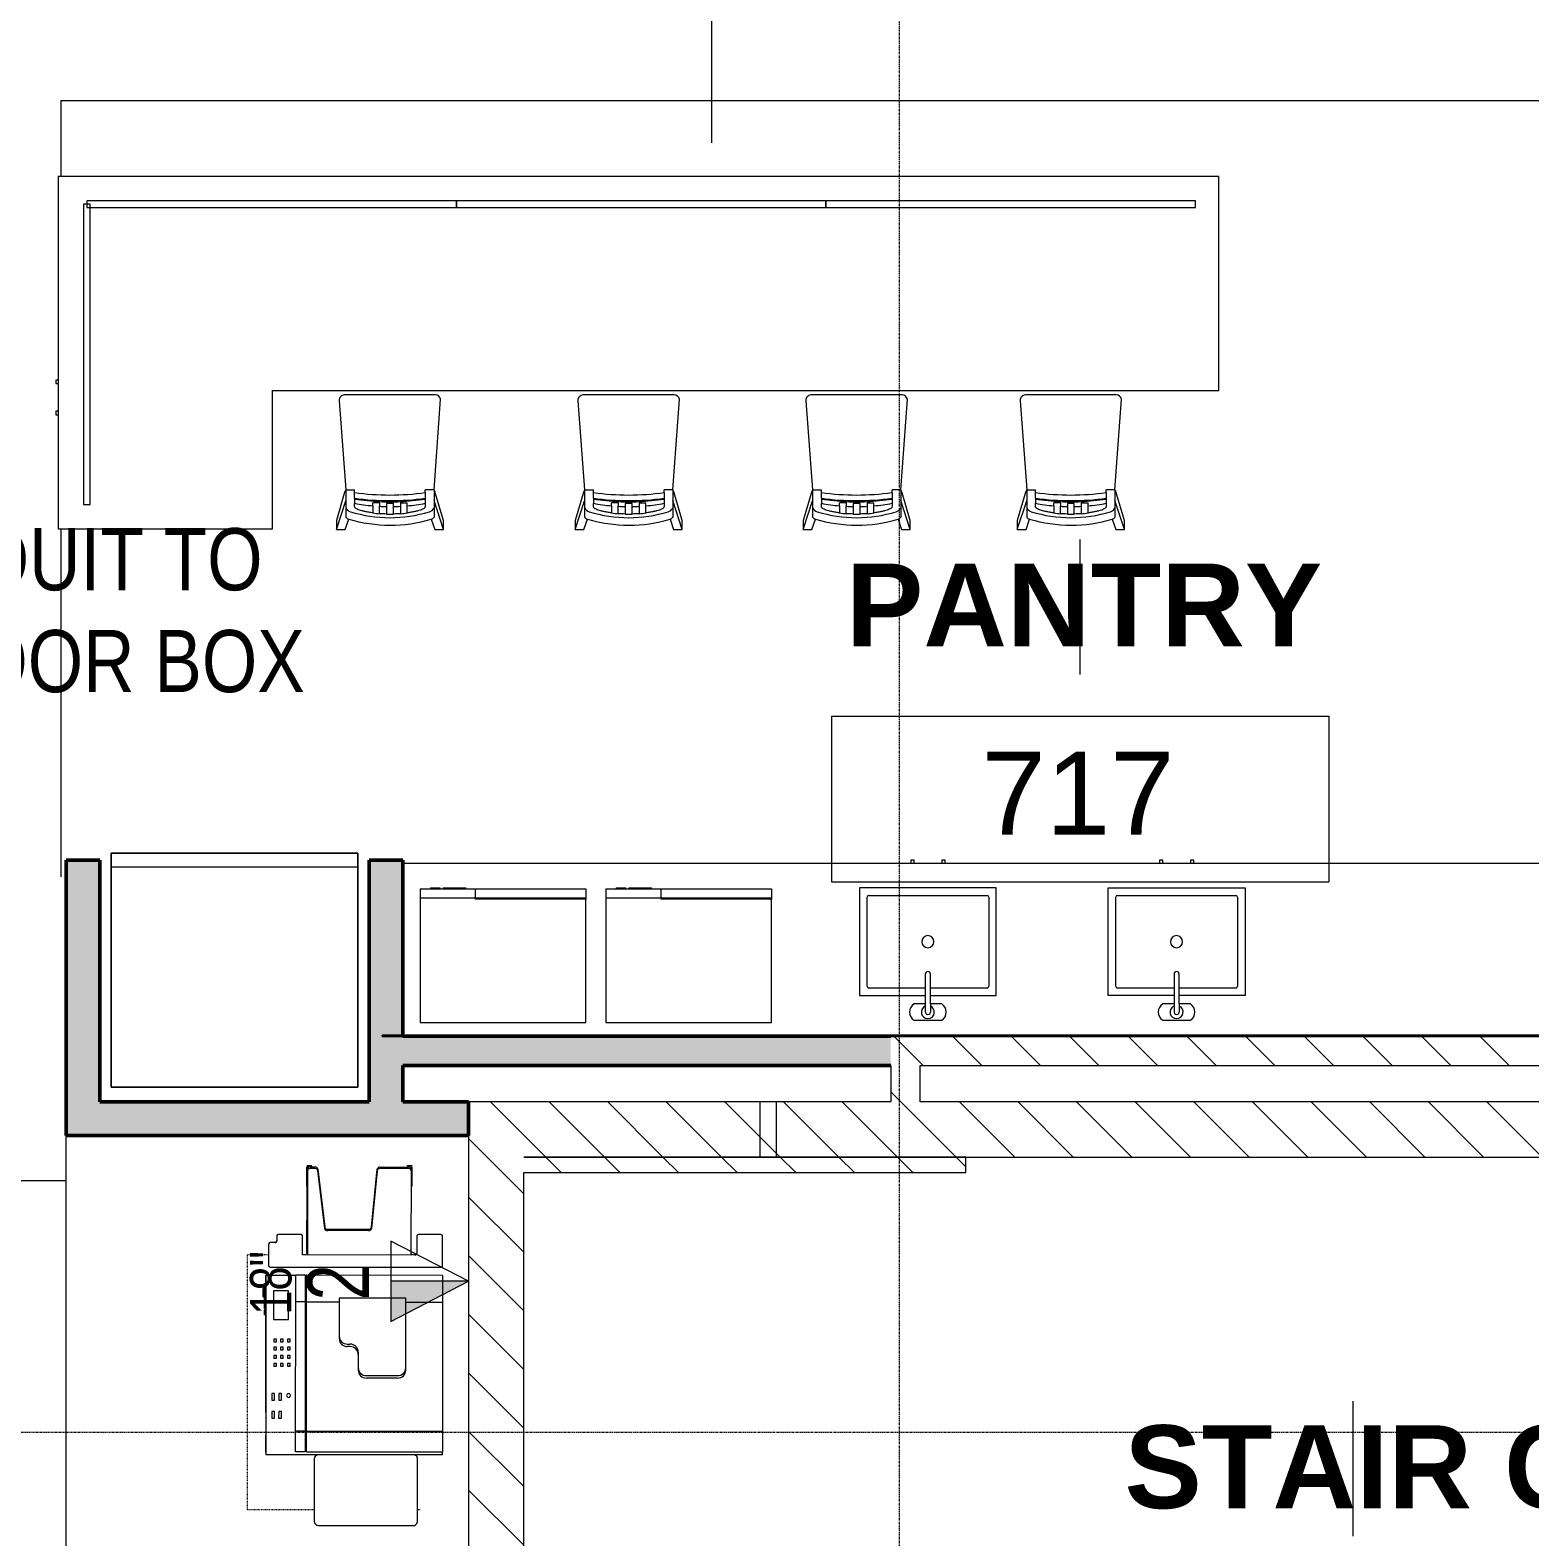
# Model space of a CAD drawing. Header units: inches. Extents: x -1106 to 1409, y -1111 to 918.
# Drawn here: x -216.2 to 0.9, y -244.4 to -26.2 of the extents above; entities that cross this region are included whole.
import ezdxf

# ---------------------------------------------------------------- set-up
doc = ezdxf.new("R2010")
doc.units = ezdxf.units.IN
doc.header["$MEASUREMENT"] = 0
for name, pattern in [('Grid Line 1_4_', [0.4375, 0.25, -0.0625, 0.0625, -0.0625]), ('Overhead 1_16_', [0.101562, 0.0625, -0.039062]), ('Overhead 1_16__2_', [0.101562, 0.0625, -0.039062])]:
    doc.linetypes.add(name, pattern=pattern)
for name, color, linetype, lineweight in [('A-ANNO-NOTE', 131, 'Continuous', 9), ('A-AREA', 32, 'Continuous', 9), ('A-AREA-IDEN', 2, 'Continuous', 9), ('A-FLOR-OVHD', 1, 'Overhead 1_16__2_', 9), ('A-GLAZ-CURT', 52, 'Continuous', 9), ('A-WALL', 113, 'Continuous', 13), ('A-WALL-PATT', 111, 'Continuous', 13), ('G-ANNO-TEXT', 231, 'Continuous', 9), ('I-FURN', 30, 'Continuous', 9), ('I-WALL', 2, 'Continuous', 13), ('P-SANR-FIXT', 6, 'Continuous', 9), ('Q-CASE', 31, 'Continuous', 9), ('Q-SPCQ', 91, 'Continuous', 13), ('S-GRID', 1, 'Continuous', 9)]:
    doc.layers.add(name, color=color, linetype=linetype, lineweight=lineweight)
doc.styles.add('Arial Narrow', font='ARIALN.TTF', dxfattribs={"height": 9})
doc.styles.add('Arial_1', font='arial.ttf', dxfattribs={"width": 0.75, "height": 9})
doc.styles.add('Arial_2', font='arial.ttf', dxfattribs={"width": 0.75, "height": 6})
doc.styles.add('Arial_3', font='arial.ttf', dxfattribs={"height": 12})
doc.styles.add('Arial_B', font='arialbd.ttf', dxfattribs={"height": 12})
pattern_1 = [(135, (0, 0), (-4.24264, -4.24264), [])]

# ---------------------------------------------------------------- blocks, each defined once
blk = doc.blocks.new('Refrigerator-Side-by-Side-with_Ice_and_Water_Dispenser - 36_-1508285-7TH FLOOR TELECOM UNDERFLOOR ROUTING PLAN')
at = {"layer": 'Q-SPCQ', "lineweight": 9}
for p, q in [((17.875, -2), (-17.875, -2)), ((-17.875, -2), (-17.875, -35.875)), ((-17.875, -2), (17.875, -2)), ((-17.875, -35.875), (-17.875, -2)), ((17.875, -35.875), (17.875, -2)), ((17.875, -2), (17.875, -35.875)), ((-17.875, -33.875), (17.875, -33.875)), ((-17.875, -35.875), (17.875, -35.875)), ((17.875, -35.875), (-17.875, -35.875))]:
    blk.add_line(p, q, dxfattribs=at)
blk = doc.blocks.new('1236 - Counter Top-L Shaped - 31_ Depth - ADA-3136593-7TH FLOOR TELECOM UNDERFLOOR ROUTING PLAN')
at = {"layer": 'Q-CASE'}
for p, q in [((-16.26, 168), (-47.26, 168)), ((-47.26, 168), (-47.26, 0)), ((-16.26, 31), (-16.26, 168)), ((3.74, 31), (-16.26, 31)), ((3.74, 0), (3.74, 31)), ((-47.26, 0), (3.74, 0))]:
    blk.add_line(p, q, dxfattribs=at)
blk = doc.blocks.new('System Panel - Glazed Centered-4346190-7TH FLOOR TELECOM UNDERFLOOR ROUTING PLAN')
at = {"layer": 'A-GLAZ-CURT', "color": 253, "lineweight": 13}
for p, q in [((26.75, 0.5), (-26.75, 0.5)), ((-26.75, 0.5), (-26.75, -0.5)), ((26.75, -0.5), (26.75, 0.5)), ((-26.75, -0.5), (26.75, -0.5))]:
    blk.add_line(p, q, dxfattribs=at)
blk = doc.blocks.new('System Panel - Glazed Centered-4615624-7TH FLOOR TELECOM UNDERFLOOR ROUTING PLAN')
at = {"layer": 'A-GLAZ-CURT', "color": 253, "lineweight": 13}
for p, q in [((21.75, 0.5), (-21.75, 0.5)), ((-21.75, 0.5), (-21.75, -0.5)), ((21.75, -0.5), (21.75, 0.5)), ((-21.75, -0.5), (21.75, -0.5))]:
    blk.add_line(p, q, dxfattribs=at)
blk = doc.blocks.new('112 - 3_-0_ New-1711574-7TH FLOOR TELECOM UNDERFLOOR ROUTING PLAN')
at = {"layer": 'Q-CASE', "color": 53}
for p, q in [((-1.76, -25.12), (-1.76, -25.5)), ((-1.76, -25.5), (-1.27, -25.5)), ((-1.27, -25.5), (-1.27, -25.12)), ((2.74, -25.12), (2.74, -25.5)), ((2.74, -25.5), (3.23, -25.5)), ((3.23, -25.5), (3.23, -25.12))]:
    blk.add_line(p, q, dxfattribs=at)
blk = doc.blocks.new('156 - 3_-0_ Base Cabinet _ Sink-1764938-7TH FLOOR TELECOM UNDERFLOOR ROUTING PLAN')
at = {"layer": 'Q-CASE', "color": 53}
for p, q in [((-1.76, -25), (-1.76, -25.5)), ((-1.76, -25.5), (-1.27, -25.5)), ((-1.27, -25.5), (-1.27, -25)), ((2.74, -25), (2.74, -25.5)), ((2.74, -25.5), (3.23, -25.5)), ((3.23, -25.5), (3.23, -25))]:
    blk.add_line(p, q, dxfattribs=at)
blk = doc.blocks.new('Sink-Under_Counter-Kohler-2882 - White-1766171-7TH FLOOR TELECOM UNDERFLOOR ROUTING PLAN')
at = {"layer": 'P-SANR-FIXT', "color": 53}
for p, q in [((-9.9065, -7.8125), (-9.9065, 7.8125)), ((-9.9065, 7.8125), (9.9065, 7.8125)), ((9.9065, 7.8125), (9.9065, -7.8125)), ((-0.3675, -7.8125), (-9.9065, -7.8125)), ((9.9065, -7.8125), (0.3675, -7.8125))]:
    blk.add_line(p, q, dxfattribs=at)
for start, end in [(360, 180), (180, 360)]:
    blk.add_arc((0, 0), 0.875, start, end, dxfattribs=at)
blk = doc.blocks.new('Sink-Under_Counter-Kohler-2882 - White-1768471-7TH FLOOR TELECOM UNDERFLOOR ROUTING PLAN')
at = {"layer": 'P-SANR-FIXT', "color": 53}
for p, q in [((-0.3675, 7.8125), (-9.9065, 7.8125)), ((-9.9065, 7.8125), (-9.9065, -7.8125)), ((9.9065, 7.8125), (0.3675, 7.8125)), ((9.9065, -7.8125), (9.9065, 7.8125)), ((-9.9065, -7.8125), (9.9065, -7.8125))]:
    blk.add_line(p, q, dxfattribs=at)
for start, end in [(0, 180), (180, 0)]:
    blk.add_arc((0, 0), 0.875, start, end, dxfattribs=at)
blk = doc.blocks.new('156 - 3_-0_ Base Cabinet _ Sink-3531229-7TH FLOOR TELECOM UNDERFLOOR ROUTING PLAN')
at = {"layer": 'Q-CASE', "color": 53}
for p, q in [((-1.27, 25.5), (-1.76, 25.5)), ((-1.76, 25.5), (-1.76, 25)), ((-1.27, 25), (-1.27, 25.5)), ((3.23, 25.5), (2.74, 25.5)), ((2.74, 25.5), (2.74, 25)), ((3.23, 25), (3.23, 25.5))]:
    blk.add_line(p, q, dxfattribs=at)
blk = doc.blocks.new('Copier-Floor - Copier-Floor-1473593-7TH FLOOR TELECOM UNDERFLOOR ROUTING PLAN')
at = {"layer": 'Q-SPCQ', "color": 53, "lineweight": 9}
for p, q in [((-18.9, 11.57), (-18.9, 8.31)), ((-14.17, 11.81), (-18.66, 11.81)), ((-14.17, -13.15), (-14.17, 11.81)), ((-12.99, 11.81), (-12.99, -7.87)), ((-12.99, 11.81), (-12.4, 11.81)), ((-12.4, 11.81), (-10.3, 11.81)), ((-10.3, 11.81), (-9.73, 11.81)), ((-9.73, 11.81), (-9.13, 11.81)), ((-9.13, 11.81), (9.57, 11.81)), ((-9.13, 6.5), (-9.13, 11.81)), ((9.57, 11.81), (10.24, 11.81)), ((9.57, -7.87), (9.57, 11.81)), ((10.24, 11.81), (10.78, 11.81)), ((10.78, 11.81), (11.98, 11.81)), ((11.98, 11.81), (12.57, 11.81)), ((12.57, -7.87), (12.57, 11.81)), ((12.99, 11.81), (12.57, 11.81)), ((12.99, 11.81), (12.99, -13.16)), ((-28.89, 6.71), (-28.89, 7.36)), ((-28.89, 7.36), (-28.81, 7.36)), ((-28.81, 6.71), (-28.89, 6.71)), ((-28.81, 7.36), (-28.81, 6.71)), ((-28.68, 7.36), (-25.9, 7.36)), ((-28.68, 7.28), (-28.68, 7.36)), ((-25.9, 7.28), (-28.68, 7.28)), ((-28.68, 2.72), (-28.68, 6.89)), ((-28.46, 6.89), (-28.46, 2.72)), ((-28.11, 7.28), (-28.33, 7.28)), ((-15.94, 7.28), (-28.11, 7.28)), ((-25.9, 7.28), (-25.9, 7.36)), ((-18.66, 8.07), (-16.18, 8.07)), ((-15.94, 7.83), (-15.94, -8.46)), ((22.64, 8.21), (13.58, 8.21)), ((23.23, -6.16), (23.23, 7.62)), ((0.39, 6.5), (-9.69, 6.5)), ((-9.69, 6.5), (-9.69, -3.15)), ((0.74, 6.5), (0.39, 6.5)), ((1.53, 0.79), (1.53, 5.31)), ((1.89, 5.31), (1.89, 0.79)), ((-19.99, 1.5), (-28.36, 2.33)), ((-28.14, 2.33), (-19.77, 1.5)), ((-19.68, -4.87), (-19.68, 1.11)), ((-19.46, 1.11), (-19.46, -4.87)), ((-3.03, -1.97), (-3.03, -1.57)), ((-2.68, -1.57), (-2.68, -1.97)), ((-1.89, -0.39), (0.39, -0.39)), ((0.39, -0.39), (0.74, -0.39)), ((-9.69, -3.15), (-4.18, -3.15)), ((-9.13, -7.87), (-9.13, -3.15)), ((-4.18, -3.15), (-3.82, -3.15)), ((-28.37, -6.26), (-19.99, -5.26)), ((-19.77, -5.26), (-28.15, -6.26)), ((-19.8, -5.26), (-19.74, -5.25)), ((-28.89, -7.82), (-28.89, -7.16)), ((-28.81, -7.16), (-28.89, -7.16)), ((-28.89, -7.82), (-28.81, -7.82)), ((-28.81, -7.16), (-28.81, -7.82)), ((-28.68, -7.36), (-28.68, -6.65)), ((-28.68, -7.76), (-25.9, -7.76)), ((-28.68, -7.76), (-28.68, -7.84)), ((-25.9, -7.84), (-28.68, -7.84)), ((-28.46, -6.65), (-28.46, -7.36)), ((-28.33, -7.76), (-28.11, -7.76)), ((-28.11, -7.76), (-15.94, -7.76)), ((-25.9, -7.76), (-25.9, -7.84)), ((-16.17, -7.82), (-25.9, -7.82)), ((-18.9, -8.7), (-18.9, -11.97)), ((-15.94, -8.46), (-18.66, -8.46)), ((-16.17, -7.82), (-16.17, -7.76)), ((-12.4, -7.87), (-12.99, -7.87)), ((-12.99, -8.07), (-12.99, -7.87)), ((-12.99, -8.07), (-12.99, -9.45)), ((-12.99, -8.07), (-12.4, -8.07)), ((-10.3, -7.87), (-12.4, -7.87)), ((-12.4, -8.07), (-10.3, -8.07)), ((-9.73, -7.87), (-10.3, -7.87)), ((-10.3, -8.07), (-9.73, -8.07)), ((-9.13, -7.87), (-9.73, -7.87)), ((-9.73, -8.07), (-9.13, -8.07)), ((9.57, -7.87), (-9.13, -7.87)), ((-9.13, -8.07), (9.57, -8.07)), ((-9.13, -8.07), (-9.13, -9.45)), ((10.24, -7.87), (9.57, -7.87)), ((9.57, -8.07), (10.24, -8.07)), ((9.57, -8.07), (9.57, -9.45)), ((10.78, -7.87), (10.24, -7.87)), ((10.24, -8.07), (10.78, -8.07)), ((11.98, -7.87), (10.78, -7.87)), ((10.78, -8.07), (12.57, -8.07)), ((12.57, -7.87), (11.98, -7.87)), ((12.57, -8.07), (12.57, -9.45)), ((13.58, -6.75), (22.64, -6.75)), ((-12.4, -9.45), (-12.99, -9.45)), ((-12.99, -13.16), (-12.99, -9.45)), ((-10.3, -9.45), (-12.4, -9.45)), ((-6.6, -10.49), (-10.73, -10.49)), ((-10.73, -10.49), (-10.73, -12.66)), ((-9.73, -9.45), (-10.3, -9.45)), ((-9.13, -9.45), (-9.73, -9.45)), ((9.57, -9.45), (-9.13, -9.45)), ((-6.6, -12.66), (-6.6, -10.49)), ((-3.36, -10.25), (-3.76, -10.25)), ((-3.76, -10.25), (-3.76, -10.65)), ((-3.76, -10.65), (-3.36, -10.65)), ((-3.36, -10.65), (-3.36, -10.25)), ((-2.18, -10.25), (-2.57, -10.25)), ((-2.57, -10.25), (-2.57, -10.65)), ((-2.57, -10.65), (-2.18, -10.65)), ((-2.18, -10.65), (-2.18, -10.25)), ((-1, -10.25), (-1.39, -10.25)), ((-1.39, -10.25), (-1.39, -10.65)), ((-1.39, -10.65), (-1, -10.65)), ((-1, -10.65), (-1, -10.25)), ((0.18, -10.25), (-0.21, -10.25)), ((-0.21, -10.25), (-0.21, -10.65)), ((-0.21, -10.65), (0.18, -10.65)), ((0.18, -10.65), (0.18, -10.25)), ((10.24, -9.45), (9.57, -9.45)), ((10.78, -9.45), (10.24, -9.45)), ((12.57, -9.45), (10.78, -9.45)), ((-18.66, -12.2), (-17.95, -12.2)), ((-17.72, -12.44), (-17.72, -13.15)), ((-10.73, -12.66), (-6.6, -12.66)), ((-3.36, -11.24), (-3.76, -11.24)), ((-3.76, -11.24), (-3.76, -11.63)), ((-3.76, -11.63), (-3.36, -11.63)), ((-3.36, -12.22), (-3.76, -12.22)), ((-3.76, -12.22), (-3.76, -12.62)), ((-3.76, -12.62), (-3.36, -12.62)), ((-3.36, -11.63), (-3.36, -11.24)), ((-3.36, -12.62), (-3.36, -12.22)), ((-2.18, -11.24), (-2.57, -11.24)), ((-2.57, -11.24), (-2.57, -11.63)), ((-2.57, -11.63), (-2.18, -11.63)), ((-2.18, -12.22), (-2.57, -12.22)), ((-2.57, -12.22), (-2.57, -12.62)), ((-2.57, -12.62), (-2.18, -12.62)), ((-2.18, -11.63), (-2.18, -11.24)), ((-2.18, -12.62), (-2.18, -12.22)), ((-1, -11.24), (-1.39, -11.24)), ((-1.39, -11.24), (-1.39, -11.63)), ((-1.39, -11.63), (-1, -11.63)), ((-1, -12.22), (-1.39, -12.22)), ((-1.39, -12.22), (-1.39, -12.62)), ((-1.39, -12.62), (-1, -12.62)), ((-1, -11.63), (-1, -11.24)), ((-1, -12.62), (-1, -12.22)), ((0.18, -11.24), (-0.21, -11.24)), ((-0.21, -11.24), (-0.21, -11.63)), ((-0.21, -11.63), (0.18, -11.63)), ((0.18, -12.22), (-0.21, -12.22)), ((-0.21, -12.22), (-0.21, -12.62)), ((-0.21, -12.62), (0.18, -12.62)), ((0.18, -11.63), (0.18, -11.24)), ((0.18, -12.62), (0.18, -12.22)), ((5.1, -11.5), (4.11, -11.5)), ((4.11, -11.5), (4.11, -11.9)), ((4.11, -11.9), (5.1, -11.9)), ((5.1, -12.49), (4.11, -12.49)), ((4.11, -12.49), (4.11, -12.88)), ((4.11, -12.88), (5.1, -12.88)), ((5.1, -11.9), (5.1, -11.5)), ((5.1, -12.88), (5.1, -12.49)), ((7.72, -11.5), (6.74, -11.5)), ((6.74, -11.5), (6.74, -11.9)), ((6.74, -11.9), (7.72, -11.9)), ((7.72, -12.49), (6.74, -12.49)), ((6.74, -12.49), (6.74, -12.88)), ((6.74, -12.88), (7.72, -12.88)), ((7.72, -11.9), (7.72, -11.5)), ((7.72, -12.88), (7.72, -12.49)), ((-17.48, -13.39), (-14.41, -13.39)), ((-12.99, -13.75), (-12.99, -13.16)), ((-12.99, -13.75), (12.99, -13.75)), ((-12.99, -13.82), (-12.99, -13.75)), ((-12.99, -13.82), (6.89, -13.82)), ((-11.78, -13.98), (-11.78, -13.82)), ((-11.75, -13.82), (-11.75, -13.98)), ((-11.71, -13.98), (-11.75, -13.98)), ((-11.71, -13.82), (-11.71, -13.98)), ((-11.58, -13.98), (-11.71, -13.98)), ((-11.58, -13.82), (-11.58, -13.98)), ((-11.41, -13.98), (-11.58, -13.98)), ((-11.41, -13.82), (-11.41, -13.98)), ((-11.21, -13.98), (-11.41, -13.98)), ((-11.21, -13.82), (-11.21, -13.98)), ((-11.09, -13.98), (-11.21, -13.98)), ((-11.09, -13.82), (-11.09, -13.98)), ((-11.04, -13.98), (-11.09, -13.98)), ((-11.06, -14.08), (-9.87, -14.08)), ((-11.06, -14.08), (-11.06, -14.14)), ((-9.87, -14.14), (-11.06, -14.14)), ((-11.04, -13.82), (-11.04, -13.98)), ((-11.02, -13.82), (-11.02, -13.98)), ((-10.84, -13.82), (-10.84, -13.98)), ((-10.72, -13.98), (-10.84, -13.98)), ((-10.72, -13.82), (-10.72, -13.98)), ((-10.21, -13.98), (-10.72, -13.98)), ((-10.21, -13.82), (-10.21, -13.98)), ((-10.08, -13.98), (-10.21, -13.98)), ((-10.08, -13.82), (-10.08, -13.98)), ((-9.98, -13.98), (-9.98, -13.82)), ((-9.6, -13.98), (-9.98, -13.98)), ((-9.87, -14.14), (-9.87, -14.08)), ((-9.6, -13.82), (-9.6, -13.98)), ((-9.49, -13.98), (-9.6, -13.98)), ((-9.49, -13.82), (-9.49, -13.98)), ((-9.11, -13.98), (-9.49, -13.98)), ((-9.11, -13.82), (-9.11, -13.98)), ((-8.98, -13.82), (-8.98, -13.98)), ((-8.56, -13.98), (-8.98, -13.98)), ((-8.56, -13.82), (-8.56, -13.98)), ((-8.37, -13.98), (-8.56, -13.98)), ((-8.37, -13.82), (-8.37, -13.98)), ((-8.26, -13.98), (-8.37, -13.98)), ((-8.26, -13.82), (-8.26, -13.98)), ((-8.22, -13.98), (-8.26, -13.98)), ((-8.22, -13.82), (-8.22, -13.98)), ((-8.16, -13.98), (-8.22, -13.98)), ((-8.16, -13.82), (-8.16, -13.98)), ((-8.01, -13.82), (-8.01, -13.98)), ((-7.65, -13.98), (-8.01, -13.98)), ((-7.65, -13.82), (-7.65, -13.98)), ((-7.51, -13.98), (-7.65, -13.98)), ((-7.51, -13.82), (-7.51, -13.98)), ((-7.39, -13.98), (-7.51, -13.98)), ((-7.39, -13.82), (-7.39, -13.98)), ((-7.31, -13.98), (-7.39, -13.98)), ((-7.31, -13.82), (-7.31, -13.98)), ((-7.28, -13.98), (-7.31, -13.98)), ((-7.28, -13.82), (-7.28, -13.98)), ((6.89, -13.75), (6.89, -13.82)), ((7.68, -13.78), (12.6, -13.78)), ((12.99, -13.16), (12.99, -13.75))]:
    blk.add_line(p, q, dxfattribs=at)
for centre, radius, start, end in [((-18.66, 11.57), 0.236, 90, 180), ((-18.66, 11.57), 0.236, 90, 150), ((-18.66, 8.31), 0.236, 180, 270), ((-18.66, 8.31), 0.236, 210, 270), ((-16.18, 7.83), 0.236, 0, 90), ((13.58, 7.62), 0.591, 90, 180), ((13.58, 7.62), 0.591, 135, 165), ((13.58, 7.62), 0.591, 90, 120), ((22.64, 7.62), 0.591, 0, 90), ((22.64, 7.62), 0.591, 45, 75), ((22.64, 7.62), 0.591, 0, 30), ((13.58, -6.16), 0.591, 180, 270), ((13.58, -6.16), 0.591, 195, 255), ((22.64, -6.16), 0.591, 270, 360), ((22.64, -6.16), 0.591, 300, 360), ((-18.66, -8.7), 0.236, 90, 180), ((-18.66, -8.7), 0.236, 90, 150), ((4.42, -10.47), 0.276, 360, 180), ((4.42, -10.47), 0.276, 180, 360), ((-18.66, -11.97), 0.236, 180, 270), ((-18.66, -11.97), 0.236, 210, 270), ((-17.95, -12.44), 0.236, 0, 90), ((-17.48, -13.15), 0.236, 180, 270), ((-17.48, -13.15), 0.236, 210, 270), ((-14.41, -13.15), 0.236, 270, 360), ((-14.41, -13.15), 0.236, 270, 330), ((7.68, -13.39), 0.394, 247.4142, 270), ((12.6, -13.39), 0.394, 270, 292.5858)]:
    blk.add_arc(centre, radius, start, end, dxfattribs=at)
for centre, major_axis, ratio, start_param, end_param in [((-28.33, 6.89), (0, 0.394), 0.882948, 0, 1.570796), ((-28.11, 6.89), (0, 0.394), 0.882948, 0, 1.570796), ((-28.33, 6.89), (0, 0.394), 0.882948, 0, 0.261799), ((0.39, 5.31), (0, 1.18), 0.965926, 4.712389, 6.283185), ((0.74, 5.31), (0, 1.18), 0.965926, 4.712389, 6.283185), ((-28.33, 2.72), (0, 0.394), 0.882948, 1.570796, 3.054326), ((-28.11, 2.72), (0, 0.394), 0.882948, 1.570796, 3.054326), ((-28.33, 2.72), (0, 0.394), 0.882948, 2.807071, 3.054326), ((-20.02, 1.11), (0, 0.394), 0.882948, 5.948664, 6.195919), ((-20.02, 1.11), (0, 0.394), 0.882948, 4.712389, 6.195919), ((-19.8, 1.11), (0, 0.394), 0.882948, 4.712389, 6.195919), ((0.39, 0.79), (0, 1.18), 0.965926, 3.141593, 4.712389), ((0.74, 0.79), (0, 1.18), 0.965926, 3.141593, 4.712389), ((-4.18, -1.97), (0, 1.18), 0.965926, 3.141593, 4.712389), ((-3.82, -1.97), (0, 1.18), 0.965926, 3.141593, 4.712389), ((-1.89, -1.57), (0, 1.18), 0.965926, 0, 1.570796), ((-1.54, -1.57), (0, 1.18), 0.965926, 0, 1.570796), ((-28.33, -6.65), (0, 0.394), 0.882948, 0.10472, 1.570796), ((-28.11, -6.65), (0, 0.394), 0.882948, 0.10472, 1.570796), ((-28.33, -6.65), (0, 0.394), 0.882948, 0.10472, 0.349066), ((-28.11, -6.65), (0, 0.394), 0.882948, 0.10472, 0.349066), ((-20.02, -4.87), (0, 0.394), 0.882948, 3.246312, 4.712389), ((-20.02, -4.87), (0, 0.394), 0.882948, 3.246312, 3.490659), ((-19.8, -4.87), (0, 0.394), 0.882948, 3.246312, 4.712389), ((-28.33, -7.36), (0, 0.394), 0.882948, 1.570796, 3.141593), ((-28.11, -7.36), (0, 0.394), 0.882948, 1.570796, 3.141593), ((-28.33, -7.36), (0, 0.394), 0.882948, 2.879793, 3.141593)]:
    blk.add_ellipse(centre, major_axis=major_axis, ratio=ratio, start_param=start_param, end_param=end_param, dxfattribs=at)
blk = doc.blocks.new('Microwave 2 - 800 Watt-1_5CuFt-2912643-7TH FLOOR TELECOM UNDERFLOOR ROUTING PLAN')
at = {"layer": 'Q-SPCQ', "color": 53, "lineweight": 9}
for p, q in [((17.11, -8.88), (-6.89, -8.88)), ((-6.89, -8.88), (-6.89, -26.88)), ((17.11, -26.88), (17.11, -8.88)), ((-6.89, -26.75), (9.11, -26.75)), ((-6.89, -28.25), (-6.89, -26.75)), ((-6.89, -26.88), (17.11, -26.88)), ((9.11, -28.25), (-6.89, -28.25)), ((9.11, -26.75), (9.11, -28.25)), ((17.11, -28.25), (9.11, -28.25)), ((10.48, -28.25), (10.48, -28.38)), ((11.86, -28.25), (11.86, -28.38)), ((11.92, -28.38), (11.92, -28.25)), ((12.42, -28.25), (12.42, -28.38)), ((13.79, -28.38), (13.79, -28.25)), ((14.23, -28.25), (14.23, -28.38)), ((15.61, -28.38), (15.61, -28.25)), ((17.11, -28.25), (17.11, -26.88)), ((11.86, -28.38), (10.48, -28.38)), ((11.92, -28.38), (11.86, -28.38)), ((12.42, -28.38), (11.92, -28.38)), ((13.79, -28.38), (12.42, -28.38)), ((15.61, -28.38), (14.23, -28.38))]:
    blk.add_line(p, q, dxfattribs=at)
blk = doc.blocks.new('Faucet-Bradley_Corp-Aerada_1200_Series_CS_Gooseneck - S53-325-3119596-7TH FLOOR TELECOM UNDERFLOOR ROUTING PLAN')
at = {"layer": 'P-SANR-FIXT', "color": 53}
for p, q in [((2, 1.18), (-2, 1.18)), ((-2, -1.18), (-0.37, -1.18)), ((-0.37, -0.32), (-0.37, 0)), ((-0.37, -1.18), (-0.37, -0.32)), ((-0.37, -1.18), (-0.37, -5.5)), ((0.37, -0.32), (0.37, 0)), ((0.37, -1.18), (0.37, -0.32)), ((0.37, -5.5), (0.37, -1.18)), ((0.37, -1.18), (2, -1.18))]:
    blk.add_line(p, q, dxfattribs=at)
for centre, radius, start, end in [((-1.28, 0), 1.38, 121.3145, 238.6855), ((0, 0), 0.945, 292.8726, 247.1274), ((0, 0), 0.367, 360, 180), ((1.28, 0), 1.38, 301.3145, 58.6855), ((0, -5.5), 0.368, 180, 360)]:
    blk.add_arc(centre, radius, start, end, dxfattribs=at)
blk = doc.blocks.new('emeco_navy_chair_1006-24_by-us-navy_1456 - 1006-24-4171226-7TH FLOOR TELECOM UNDERFLOOR ROUTING PLAN')
at = {"layer": 'I-FURN', "color": 53}
for p, q in [((-6.49, 0), (-7.75, 0)), ((-7.75, 0), (-7.75, -1.32)), ((-7.75, 0), (-6.38, -4.21)), ((-5.99, -1.5), (-6.49, 0)), ((6.49, 0), (5.97, -1.52)), ((7.75, 0), (6.39, -4.18)), ((7.75, 0), (6.49, 0)), ((7.75, -1.32), (7.75, 0)), ((-7.75, -1.32), (-6.57, -5.34)), ((-6.38, -5.74), (-6.38, -1.78)), ((6.39, -5.74), (6.39, -1.8)), ((6.6, -5.24), (7.75, -1.32)), ((-5.11, -3.8), (-5.11, -3.34)), ((-5.11, -4.55), (-5.11, -3.8)), ((-2.49, -2.43), (-2.49, -3.45)), ((-2.49, -3.45), (-2.49, -3.9)), ((-1.51, -3.86), (-2.49, -3.9)), ((-1.51, -3.38), (-1.51, -2.29)), ((-1.51, -3.86), (-1.51, -3.38)), ((-0.5, -2.26), (-0.5, -3.34)), ((-0.5, -3.34), (-0.5, -3.8)), ((-0.5, -3.8), (0.5, -3.8)), ((0.5, -3.34), (0.5, -2.26)), ((0.5, -3.8), (0.5, -3.34)), ((1.51, -2.29), (1.51, -3.38)), ((1.51, -3.86), (1.51, -3.38)), ((1.51, -3.86), (2.49, -3.9)), ((2.49, -3.45), (2.49, -2.43)), ((2.49, -3.45), (2.49, -3.9)), ((5.11, -3.34), (5.11, -3.8)), ((5.11, -4.55), (5.11, -3.8)), ((-6.38, -5.74), (-7.34, -18.91)), ((-6.38, -5.74), (-5.11, -5.74)), ((-5.11, -5.38), (-5.11, -4.55)), ((-5.11, -5.38), (-5.11, -5.74)), ((5.11, -4.55), (5.11, -5.38)), ((5.11, -5.38), (5.11, -5.74)), ((6.39, -5.74), (5.11, -5.74)), ((7.35, -18.67), (6.39, -5.74)), ((-6.58, -19.5), (6.62, -19.5))]:
    blk.add_line(p, q, dxfattribs=at)
for centre, radius, start, end in [((-5.69, -2.34), 0.89, 109.3747, 140.8814), ((-0.03, -21.53), 20.89, 73.3073, 106.5719), ((0, -21.23), 19.5, 72.9241, 107.0759), ((5.81, -2.22), 0.723, 36.1009, 76.8699), ((-5.39, -3.67), 1.13, 107.0759, 150.9241), ((0, -31.58), 28.24, 95.0597, 100.4324), ((1.62, -54.35), 50.39, 93.494, 97.6853), ((0, -42.02), 37.82, 82.2293, 97.7707), ((-0.59, -12.09), 9.84, 95.3297, 101.1037), ((0, -31.58), 28.24, 91.0152, 93.0634), ((0, -27.74), 23.73, 86.506, 93.494), ((0, -6.4), 4.17, 83.1152, 96.8848), ((0, -31.58), 28.24, 86.9366, 88.9864), ((-1.62, -54.35), 50.39, 82.3147, 86.506), ((0.59, -12.09), 9.84, 78.8963, 84.6703), ((0, -31.58), 28.24, 79.5676, 84.9403), ((5.39, -3.67), 1.13, 28.0056, 72.9241), ((-5.22, -4.96), 1.4, 196, 214.0706), ((0, -40.15), 35.14, 81.6306, 98.3694), ((4.62, -4.71), 2.05, 329.6691, 345), ((-6.58, -18.73), 0.773, 193.3565, 270), ((6.58, -18.73), 0.773, 272.4814, 4.2549)]:
    blk.add_arc(centre, radius, start, end, dxfattribs=at)
for points in [[(-5.11, -3.34), (-5.11, -3.29), (-5.08, -3.2), (-4.95, -3.07), (-4.73, -2.94), (-4.43, -2.82), (-4.05, -2.71), (-3.6, -2.6), (-3.08, -2.51), (-2.69, -2.46), (-2.49, -2.43)], [(-1.51, -2.29), (-1.34, -2.28), (-1.01, -2.27), (-0.67, -2.26), (-0.5, -2.26)], [(0.5, -2.26), (0.67, -2.26), (1.01, -2.27), (1.34, -2.28), (1.51, -2.29)], [(2.49, -2.43), (2.69, -2.46), (3.08, -2.51), (3.6, -2.6), (4.05, -2.71), (4.43, -2.82), (4.73, -2.94), (4.95, -3.07), (5.08, -3.2), (5.11, -3.29), (5.11, -3.34)]]:
    blk.add_open_spline(points, degree=3, dxfattribs=at)
blk = doc.blocks.new('18433_1 - AEO NY - CENTRAL_rvt-1-7TH FLOOR TELECOM UNDERFLOOR ROUTING PLAN')
at = {"layer": 'A-WALL-PATT'}
for points in [[(-206.1, -186.24), (-206.1, -146.37), (-210.98, -146.37), (-210.98, -186.24)], [(-162.23, -181.37), (-162.23, -146.37), (-167.1, -146.37), (-167.1, -181.37), (-162.37, -181.37)], [(-91.6, -176.12), (-91.6, -171.87), (-162.23, -171.87), (-162.23, -176.12), (-105.98, -176.12)], [(-152.73, -186.24), (-152.73, -181.37), (-206.1, -181.37), (-206.1, -186.24), (-162.37, -186.24)]]:
    blk.add_hatch(color=253, dxfattribs=at).paths.add_polyline_path(points, flags=0)
at = {"layer": 'A-WALL-PATT', "lineweight": 9}
h = blk.add_hatch(dxfattribs=at)
h.set_pattern_fill('FP_17', color=53, style=0, pattern_type=2)
h.set_pattern_definition([(45, (0, 0), (-8.4853, 8.4853), []), (135, (0, 0), (-8.4853, -8.4853), [])])
h.paths.add_polyline_path([(40.4, -171.87), (40.4, -171.74), (-165.23, -171.74), (-165.23, -171.87), (29.35, -171.87)], flags=0)
h = blk.add_hatch(dxfattribs=at)
h.set_pattern_fill('FP_1', color=53, style=0, pattern_type=2)
h.set_pattern_definition(pattern_1)
h.paths.add_polyline_path([(24.4, -176.12), (24.4, -171.87), (-91.6, -171.87), (-91.6, -176.12), (6.8, -176.12)], flags=0)
h = blk.add_hatch(dxfattribs=at)
h.set_pattern_fill('FP_1', color=53, style=0, pattern_type=2)
h.set_pattern_definition(pattern_1)
h.paths.add_polyline_path([(-87.35, -181.37), (-87.35, -176.12), (-91.6, -176.12), (-91.6, -181.37)], flags=0)
h = blk.add_hatch(dxfattribs=at)
h.set_pattern_fill('FP_1', color=53, style=0, pattern_type=2)
h.set_pattern_definition(pattern_1)
h.paths.add_polyline_path([(-120.48, -189.37), (-120.48, -181.37), (-152.73, -181.37), (-152.73, -189.37), (-128.54, -189.37)], flags=0)
h = blk.add_hatch(dxfattribs=at)
h.set_pattern_fill('FP_1', color=53, style=0, pattern_type=2)
h.set_pattern_definition(pattern_1)
h.paths.add_polyline_path([(-108.13, -189.37), (-108.13, -181.37), (-120.48, -181.37), (-120.48, -189.37), (-110.56, -189.37)], flags=0)
h = blk.add_hatch(dxfattribs=at)
h.set_pattern_fill('FP_1', color=53, style=0, pattern_type=2)
h.set_pattern_definition(pattern_1)
h.paths.add_polyline_path([(-73.6, -189.37), (-73.6, -181.37), (-110.56, -181.37), (-110.56, -189.37), (-83.42, -189.37)], flags=0)
h = blk.add_hatch(dxfattribs=at)
h.set_pattern_fill('FP_1', color=53, style=0, pattern_type=2)
h.set_pattern_definition(pattern_1)
h.paths.add_polyline_path([(114.27, -189.37), (114.27, -181.37), (97.27, -181.37), (97.27, -189.37), (103.27, -189.37)], flags=0)
h.paths.add_polyline_path([(57.27, -189.37), (57.27, -181.37), (-73.6, -181.37), (-73.6, -189.37), (6.8, -189.37)], flags=0)
h = blk.add_hatch(dxfattribs=at)
h.set_pattern_fill('FP_1', color=53, style=0, pattern_type=2)
h.set_pattern_definition(pattern_1)
h.paths.add_polyline_path([(-144.73, -453.62), (-144.73, -189.37), (-152.73, -189.37), (-152.73, -453.62)], flags=0)
h = blk.add_hatch(dxfattribs=at)
h.set_pattern_fill('FP_1', color=53, style=0, pattern_type=2)
h.set_pattern_definition(pattern_1)
h.paths.add_polyline_path([(-80.73, -191.62), (-80.73, -189.37), (-144.73, -189.37), (-144.73, -191.62), (-83.42, -191.62)], flags=0)
at = {"layer": 'A-AREA', "color": 53}
for p, q in [((-117.57, 27.07), (-117.57, -42.49)), ((-211.73, -36.37), (6.84, -36.37)), ((-211.73, -36.37), (-211.73, -47.37)), ((-211.73, -98.37), (-211.73, -148.8)), ((-210.98, -361.74), (-210.98, -186.24)), ((-299.98, -192.74), (-210.98, -192.74))]:
    blk.add_line(p, q, dxfattribs=at)
at = {"layer": 'A-FLOR-OVHD', "color": 53, "linetype": 'Overhead 1_16_'}
for p, q in [((-184.71, -203.48), (-181.67, -203.48)), ((-184.71, -240.48), (-184.71, -203.48)), ((-176.75, -203.48), (-176.04, -203.48)), ((-161, -203.48), (-160.28, -203.48)), ((-175.06, -240.48), (-184.71, -240.48)), ((-159.71, -240.48), (-160.1, -240.48))]:
    blk.add_line(p, q, dxfattribs=at)
at = {"layer": 'A-WALL', "color": 133, "lineweight": 20}
for p, q in [((-120.48, -181.37), (-152.73, -181.37)), ((-152.73, -181.37), (-152.73, -189.37)), ((-110.56, -181.37), (-120.48, -181.37)), ((-110.56, -181.37), (-110.56, -189.37)), ((-91.6, -181.37), (-108.13, -181.37)), ((-108.13, -189.37), (-108.13, -181.37)), ((-73.6, -181.37), (-87.35, -181.37)), ((24.4, -181.37), (-73.6, -181.37)), ((-152.73, -189.37), (-152.73, -361.74)), ((-144.73, -189.37), (-120.48, -189.37)), ((-120.48, -189.37), (-110.56, -189.37)), ((-108.13, -189.37), (-73.6, -189.37)), ((-73.6, -189.37), (57.27, -189.37)), ((-144.73, -453.62), (-144.73, -191.62))]:
    blk.add_line(p, q, dxfattribs=at)
at = {"layer": 'A-WALL', "color": 53, "lineweight": 9}
for p, q in [((-108.13, -181.37), (-110.56, -181.37)), ((-110.56, -189.37), (-108.13, -189.37))]:
    blk.add_line(p, q, dxfattribs=at)
at = {"layer": 'A-WALL', "color": 253}
for p, q in [((-108.13, -181.37), (-110.56, -181.37)), ((-110.56, -189.37), (-108.13, -189.37))]:
    blk.add_line(p, q, dxfattribs=at)
at = {"layer": 'A-WALL-PATT', "lineweight": 30}
for p, q in [((40.4, -171.74), (-165.23, -171.74)), ((-165.23, -171.74), (-165.23, -171.87)), ((-165.23, -171.87), (40.4, -171.87))]:
    blk.add_line(p, q, dxfattribs=at)
at = {"layer": 'I-WALL', "color": 213, "lineweight": 50}
for p, q in [((-210.98, -146.37), (-210.98, -186.24)), ((-206.1, -146.37), (-210.98, -146.37)), ((-206.1, -181.37), (-206.1, -146.37)), ((-162.23, -146.37), (-167.1, -146.37)), ((-167.1, -146.37), (-167.1, -181.37)), ((-162.23, -171.87), (-162.23, -146.37)), ((-91.6, -171.87), (-162.23, -171.87)), ((-162.23, -176.12), (-91.6, -176.12)), ((-162.23, -181.37), (-162.23, -176.12)), ((-167.1, -181.37), (-206.1, -181.37)), ((-152.73, -181.37), (-162.23, -181.37)), ((-152.73, -186.24), (-152.73, -181.37)), ((-210.98, -186.24), (-206.1, -186.24)), ((-206.1, -186.24), (-152.73, -186.24))]:
    blk.add_line(p, q, dxfattribs=at)
at = {"layer": 'I-WALL', "color": 133, "lineweight": 20}
for p, q in [((24.4, -171.87), (-91.6, -171.87)), ((-91.6, -176.12), (-91.6, -181.37)), ((-87.35, -176.12), (24.4, -176.12)), ((-87.35, -181.37), (-87.35, -176.12)), ((-80.73, -189.37), (-144.73, -189.37)), ((-80.73, -191.62), (-80.73, -189.37)), ((-144.73, -191.62), (-80.73, -191.62))]:
    blk.add_line(p, q, dxfattribs=at)
at = {"layer": 'Q-CASE'}
for p, q in [((15.4, -146.87), (-162.23, -146.87)), ((-95.03, -164.64), (-95.03, -151.72)), ((-94.78, -151.47), (-77.67, -151.47)), ((-77.42, -151.72), (-77.42, -164.64)), ((-59.03, -164.64), (-59.03, -151.72)), ((-58.78, -151.47), (-41.67, -151.47)), ((-41.42, -151.72), (-41.42, -164.64)), ((-86.59, -164.89), (-94.78, -164.89)), ((-77.67, -164.89), (-85.86, -164.89)), ((-50.59, -164.89), (-58.78, -164.89)), ((-41.67, -164.89), (-49.86, -164.89))]:
    blk.add_line(p, q, dxfattribs=at)
for centre, start, end in [((-94.78, -151.72), 90, 180), ((-77.67, -151.72), 0, 90), ((-58.78, -151.72), 90, 180), ((-41.67, -151.72), 0, 90), ((-94.78, -164.64), 180, 270), ((-77.67, -164.64), 270, 0), ((-58.78, -164.64), 180, 270), ((-41.67, -164.64), 270, 0)]:
    blk.add_arc(centre, 0.25, start, end, dxfattribs=at)
at = {"layer": 'S-GRID', "linetype": 'Grid Line 1_4_'}
for p, q in [((-90.32, -477.87), (-90.32, 870.85)), ((965.79, -229.24), (-931.82, -229.24))]:
    blk.add_line(p, q, dxfattribs=at)
at = {"color": 53, "lineweight": 9}
for name, p, rotation in [('1236 - Counter Top-L Shaped - 31_ Depth - ADA-3136593-7TH FLOOR TELECOM UNDERFLOOR ROUTING PLAN', (-212.1, -94.63), 269.9999999999999), ('System Panel - Glazed Centered-4615624-7TH FLOOR TELECOM UNDERFLOOR ROUTING PLAN', (-207.98, -73.12), 270), ('System Panel - Glazed Centered-4346190-7TH FLOOR TELECOM UNDERFLOOR ROUTING PLAN', (-181.23, -51.37), 180), ('System Panel - Glazed Centered-4346190-7TH FLOOR TELECOM UNDERFLOOR ROUTING PLAN', (-127.73, -51.37), 180), ('System Panel - Glazed Centered-4346190-7TH FLOOR TELECOM UNDERFLOOR ROUTING PLAN', (-74.23, -51.37), 180), ('112 - 3_-0_ New-1711574-7TH FLOOR TELECOM UNDERFLOOR ROUTING PLAN', (-186.98, -78.63), 270.0000000000005), ('emeco_navy_chair_1006-24_by-us-navy_1456 - 1006-24-4171226-7TH FLOOR TELECOM UNDERFLOOR ROUTING PLAN', (-164.1, -98.5), 180), ('emeco_navy_chair_1006-24_by-us-navy_1456 - 1006-24-4171226-7TH FLOOR TELECOM UNDERFLOOR ROUTING PLAN', (-129.53, -98.5), 180), ('emeco_navy_chair_1006-24_by-us-navy_1456 - 1006-24-4171226-7TH FLOOR TELECOM UNDERFLOOR ROUTING PLAN', (-96.53, -98.5), 180), ('emeco_navy_chair_1006-24_by-us-navy_1456 - 1006-24-4171226-7TH FLOOR TELECOM UNDERFLOOR ROUTING PLAN', (-65.53, -98.5), 180), ('Refrigerator-Side-by-Side-with_Ice_and_Water_Dispenser - 36_-1508285-7TH FLOOR TELECOM UNDERFLOOR ROUTING PLAN', (-186.6, -181.24), 180), ('156 - 3_-0_ Base Cabinet _ Sink-1764938-7TH FLOOR TELECOM UNDERFLOOR ROUTING PLAN', (-49.49, -171.87), 180), ('Microwave 2 - 800 Watt-1_5CuFt-2912643-7TH FLOOR TELECOM UNDERFLOOR ROUTING PLAN', (-142.62, -178.75), 180), ('Microwave 2 - 800 Watt-1_5CuFt-2912643-7TH FLOOR TELECOM UNDERFLOOR ROUTING PLAN', (-115.74, -178.75), 180), ('Sink-Under_Counter-Kohler-2882 - White-1768471-7TH FLOOR TELECOM UNDERFLOOR ROUTING PLAN', (-86.23, -158.18), 180), ('Faucet-Bradley_Corp-Aerada_1200_Series_CS_Gooseneck - S53-325-3119596-7TH FLOOR TELECOM UNDERFLOOR ROUTING PLAN', (-86.23, -168.37), 180), ('Faucet-Bradley_Corp-Aerada_1200_Series_CS_Gooseneck - S53-325-3119596-7TH FLOOR TELECOM UNDERFLOOR ROUTING PLAN', (-50.23, -168.37), 180), ('Copier-Floor - Copier-Floor-1473593-7TH FLOOR TELECOM UNDERFLOOR ROUTING PLAN', (-168.3, -219.49), 269.9567160315444)]:
    blk.add_blockref(name, p, dxfattribs=dict(at, rotation=rotation))
for name, p in [('156 - 3_-0_ Base Cabinet _ Sink-3531229-7TH FLOOR TELECOM UNDERFLOOR ROUTING PLAN', (-86.96, -171.87)), ('Sink-Under_Counter-Kohler-2882 - White-1766171-7TH FLOOR TELECOM UNDERFLOOR ROUTING PLAN', (-50.23, -158.18))]:
    blk.add_blockref(name, p, dxfattribs=at)
blk = doc.blocks.new('Room Tag - Room Tag-84095-7TH FLOOR TELECOM UNDERFLOOR ROUTING PLAN')
at = {"layer": 'A-AREA-IDEN'}
for p, q in [((-0.375, -0.0625), (-0.375, -0.3125)), ((-0.375, -0.0625), (0.375, -0.0625)), ((0.375, -0.0625), (0.375, -0.3125)), ((-0.375, -0.3125), (0.375, -0.3125))]:
    blk.add_line(p, q, dxfattribs=at)

msp = doc.modelspace()

# ---------------------------------------------------------------- block references
at = {"lineweight": 5}
msp.add_blockref('18433_1 - AEO NY - CENTRAL_rvt-1-7TH FLOOR TELECOM UNDERFLOOR ROUTING PLAN', (0, 0), dxfattribs=at)

# ---------------------------------------------------------------- next in the draw order: hatches: boundary and pattern name
at = {"layer": 'A-ANNO-NOTE'}
msp.add_hatch(color=256, dxfattribs=at).paths.add_polyline_path([(-163.98, -213.16), (-152.73, -207.35), (-163.98, -207.35), (-163.98, -207.88)], flags=0)

# ---------------------------------------------------------------- next in the draw order: linework, layer by layer
at = {"layer": 'A-ANNO-NOTE', "lineweight": 20}
for p, q in [((-163.98, -201.55), (-163.98, -213.16)), ((-152.73, -207.35), (-163.98, -201.55)), ((-163.98, -213.16), (-152.73, -207.35))]:
    msp.add_line(p, q, dxfattribs=at)
at = {"layer": 'A-ANNO-NOTE'}
for p, q in [((-152.73, -207.35), (-163.98, -207.35)), ((-163.98, -207.35), (-163.98, -213.16)), ((-163.98, -213.16), (-152.73, -207.35))]:
    msp.add_line(p, q, dxfattribs=at)
at = {"layer": 'A-AREA-IDEN'}
for p, q in [((-64.2, -119.5), (-64.2, -99.92)), ((-24.65, -244.29), (-24.65, -224.72))]:
    msp.add_line(p, q, dxfattribs=at)

# ---------------------------------------------------------------- next in the draw order: block references
at = {"layer": 'A-AREA-IDEN', "xscale": 95.99999999999994, "yscale": 95.99999999999994, "zscale": 95.99999999999994}
msp.add_blockref('Room Tag - Room Tag-84095-7TH FLOOR TELECOM UNDERFLOOR ROUTING PLAN', (-64.2, -119.5), dxfattribs=at)

# ---------------------------------------------------------------- next in the draw order: texts
at = {"layer": 'A-ANNO-NOTE', "attachment_point": 1, "rotation": 90}
for s, insert, char_height, width, style in [('18"', (-184.36, -212.2), 6, 11.3625, 'Arial_2'), ('2', (-176.11, -210.13), 9, 6.363, 'Arial_1')]:
    msp.add_mtext(s, dxfattribs=dict(at, insert=insert, char_height=char_height, width=width, style=style))
at = {"layer": 'A-AREA-IDEN', "char_height": 12, "attachment_point": 1}
for s, insert, width, style in [('PANTRY', (-98.07, -103.42), 81.81, 'Arial_B'), ('717', (-78.48, -130.67), 33.633, 'Arial_3'), ('STAIR C', (-57.76, -228.22), 79.992, 'Arial_B')]:
    msp.add_mtext(s, dxfattribs=dict(at, insert=insert, width=width, style=style))
at = {"layer": 'G-ANNO-TEXT', "color": 7, "char_height": 9, "attachment_point": 1, "style": 'Arial Narrow'}
for s, insert, width in [('(1) 1" CONDUIT TO', (-274.39, -98.29), 113.625), ('SERVE FLOOR BOX', (-274.39, -113.04), 121.2)]:
    msp.add_mtext(s, dxfattribs=dict(at, insert=insert, width=width))

doc.saveas('drawing.dxf')
